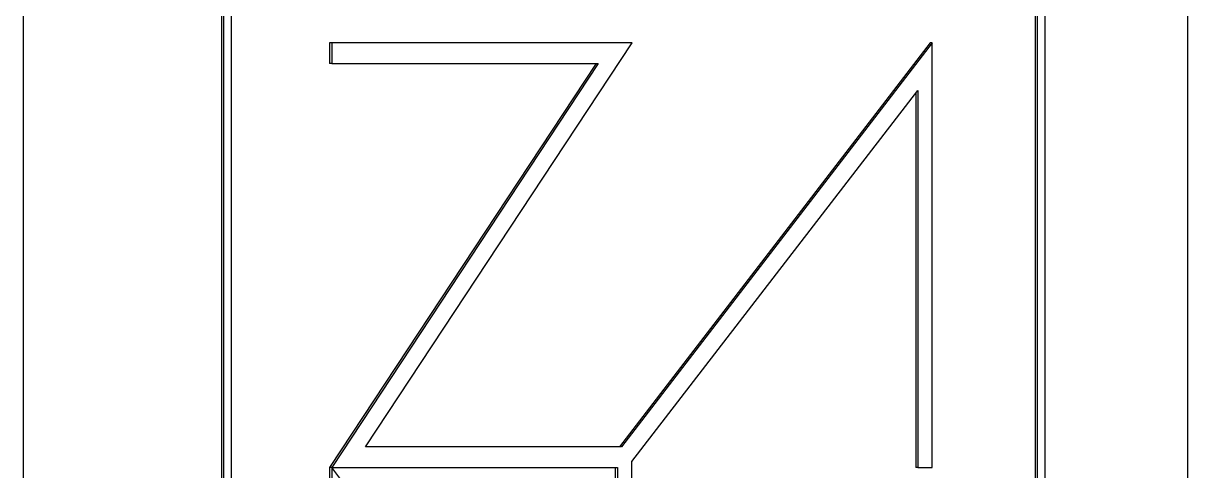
# Model space of a CAD drawing. Header units: millimetres. Extents: x -1893 to 2799, y -925 to 2353.
# Drawn here: x 1259.51 to 1293.61, y 1934.72 to 1947.82 of the extents above; entities that cross this region are included whole.
import ezdxf

# ---------------------------------------------------------------- set-up
doc = ezdxf.new("R2010")
doc.units = ezdxf.units.MM
doc.header["$MEASUREMENT"] = 0
doc.layers.add('Domyślny', color=7, linetype='Continuous', true_color=0x000000)
doc.layers.add('Utwórz2D linie widoczne', color=7, linetype='Continuous', true_color=0x000000)

msp = doc.modelspace()

# ---------------------------------------------------------------- linework, layer by layer
at = {"layer": 'Domyślny'}
msp.add_line((1259.511, 1965.099), (1259.511, 1545.699), dxfattribs=at)
at = {"layer": 'Utwórz2D linie widoczne'}
for p, q in [((1293.612, 1545.699), (1293.612, 1965.099)), ((1265.328, 1917.799), (1265.328, 1951.799)), ((1265.388, 1917.799), (1265.388, 1951.799)), ((1289.429, 1951.799), (1289.429, 1917.799)), ((1265.602, 1951.495), (1265.602, 1918.102)), ((1289.154, 1918.102), (1289.154, 1951.495)), ((1289.215, 1918.102), (1289.215, 1951.495)), ((1268.482, 1947.249), (1268.482, 1946.641)), ((1268.542, 1947.249), (1268.482, 1947.249)), ((1268.542, 1947.249), (1268.542, 1946.641)), ((1277.339, 1947.249), (1268.542, 1947.249)), ((1269.532, 1935.419), (1277.339, 1947.249)), ((1286.072, 1947.249), (1276.973, 1935.419)), ((1286.132, 1947.249), (1277.033, 1935.419)), ((1286.132, 1947.249), (1286.072, 1947.249)), ((1286.132, 1934.812), (1286.132, 1947.249)), ((1276.284, 1946.641), (1268.482, 1934.814)), ((1268.542, 1946.641), (1268.482, 1946.641)), ((1276.344, 1946.641), (1268.542, 1934.814)), ((1268.542, 1946.641), (1276.344, 1946.641)), ((1277.337, 1934.991), (1285.706, 1945.857)), ((1285.706, 1945.857), (1285.706, 1934.812)), ((1285.646, 1945.779), (1285.646, 1934.812)), ((1277.033, 1935.419), (1269.532, 1935.419)), ((1277.337, 1922.379), (1277.337, 1934.991)), ((1268.482, 1934.814), (1268.482, 1922.379)), ((1268.542, 1934.814), (1268.482, 1934.814)), ((1268.542, 1934.814), (1268.542, 1922.379)), ((1276.91, 1923.772), (1268.542, 1934.814)), ((1268.542, 1934.814), (1276.91, 1934.814)), ((1276.849, 1934.814), (1276.849, 1923.852)), ((1276.91, 1934.814), (1276.91, 1923.772)), ((1285.706, 1934.812), (1285.646, 1934.812)), ((1285.706, 1934.812), (1286.132, 1934.812))]:
    msp.add_line(p, q, dxfattribs=at)

doc.saveas('drawing.dxf')
